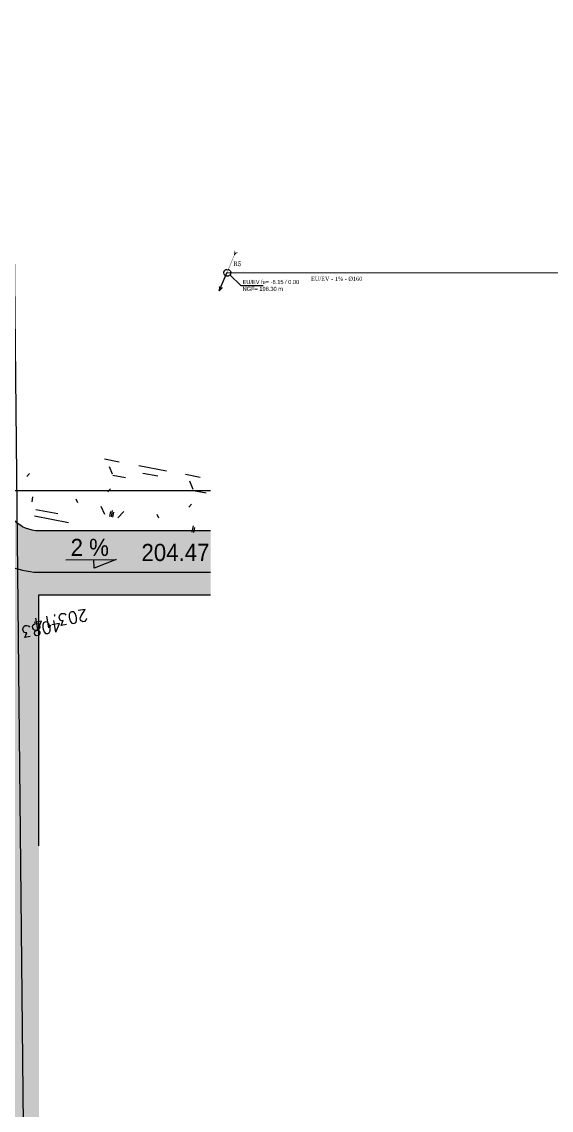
# Model space of a CAD drawing. Extents: x 0 to 613264, y -387505 to 675.
# Drawn here: x 455120 to 470547, y -357098 to -325397 of the extents above; entities that cross this region are included whole.
import ezdxf
from ezdxf.enums import TextEntityAlignment as Align
from ezdxf.lldxf.tags import DXFTag

# ---------------------------------------------------------------- set-up
doc = ezdxf.new("R2010")
doc.units = 0
doc.linetypes.add('prlm_eu', pattern=[2, 1.25, -0.25, 0.25, -0.25])
for name, color, linetype in [('AEP_SSL', 252, 'Continuous'), ('Fond topo - Z_500', 252, 'Continuous'), ('GAZ-EU FLECHE', 42, 'Continuous'), ('prlm-MOD-PB', 123, 'Continuous'), ('prlm-VRD', 2, 'Continuous'), ('SA - bât C', 252, 'Continuous'), ('SA - béton balayé', 252, 'Continuous'), ('SA - clôture', 252, 'DIVISE2'), ('SA - couvre sol', 252, 'Continuous'), ('SA - emmarchements', 252, 'Continuous'), ('SA - EP-réso', 252, 'EP'), ('SA - limite revêtement', 252, 'Continuous')]:
    doc.layers.add(name, color=color, linetype=linetype)
for name, color, linetype, plot in [('Fond topo - N', 252, 'Continuous', False), ('Fond topo - NCACHE', 252, 'Continuous', False), ('Fond topo - ZCACHE', 252, 'Continuous', False)]:
    doc.layers.add(name, color=color, linetype=linetype, plot=plot)
doc.layers.add('Fond topo - P', color=252, linetype='Continuous', lineweight=50)
doc.styles.add('Arial', font='arial.ttf')
doc.styles.add('Lignes', font='arial.ttf', dxfattribs={"height": 0.35})
doc.styles.add('prlm-eau-euev', font='pala.ttf', dxfattribs={"height": 18})
doc.styles.add('prlm-mod', font='cambriaz.ttf', dxfattribs={"height": 18})
doc.styles.add('SIMPLEX', font='simplex_.ttf', dxfattribs={"height": 1.25})
doc.styles.get("Standard").update_dxf_attribs({"font": 'arial.ttf'})
tags = doc.linetypes.add('DIVISE2', pattern=[15.874999761581421, 6.349999904632568, -3.174999952316284, 0, -3.174999952316284, 0, -3.174999952316284]).pattern_tags.tags
tags[14:15] = [DXFTag(74, 4), DXFTag(75, 0), DXFTag(340, '0'), DXFTag(46, 0.0), DXFTag(50, 0.0), DXFTag(44, 0.0), DXFTag(45, 0.0)]
tags[12:13] = [DXFTag(74, 4), DXFTag(75, 0), DXFTag(340, '0'), DXFTag(46, 0.0), DXFTag(50, 0.0), DXFTag(44, 0.0), DXFTag(45, 0.0)]
tags[10:11] = [DXFTag(74, 4), DXFTag(75, 0), DXFTag(340, '0'), DXFTag(46, 0.0), DXFTag(50, 0.0), DXFTag(44, 0.0), DXFTag(45, 0.0)]
tags[8:9] = [DXFTag(74, 4), DXFTag(75, 0), DXFTag(340, '0'), DXFTag(46, 0.0), DXFTag(50, 0.0), DXFTag(44, 0.0), DXFTag(45, 0.0)]
tags[6:7] = [DXFTag(74, 4), DXFTag(75, 0), DXFTag(340, '0'), DXFTag(46, 0.0), DXFTag(50, 0.0), DXFTag(44, 0.0), DXFTag(45, 0.0)]
tags[4:5] = [DXFTag(74, 4), DXFTag(75, 0), DXFTag(340, '0'), DXFTag(46, 0.0), DXFTag(50, 0.0), DXFTag(44, 0.0), DXFTag(45, 0.0)]
tags = doc.linetypes.add('EP', pattern='A,5,-0.25,["EP",Lignes,S=1,R=0,X=0,Y=-0.18],-1.25', length=6.5).pattern_tags.tags
tags[15:16] = [DXFTag(74, 4), DXFTag(75, 0), DXFTag(340, '0'), DXFTag(46, 0.0), DXFTag(50, 0.0), DXFTag(44, 0.0), DXFTag(45, 0.0)]
tags[4:5] = [DXFTag(74, 4), DXFTag(75, 0), DXFTag(340, '0'), DXFTag(46, 0.0), DXFTag(50, 0.0), DXFTag(44, 0.0), DXFTag(45, 0.0)]
doc.dimstyles.new('ISO-25', dxfattribs={"dimtxt": 2.5, "dimasz": 2.5, "dimexe": 1.25, "dimexo": 0.625, "dimtad": 1, "dimtxsty": 'Standard', "dimcen": 2.5, "dimadec": 0, "dimazin": 0, "dimtfac": 1, "dimtmove": 0, "dimatfit": 3, "dimfxl": 1, "dimarcsym": 0})
pattern_1 = [(349.2763985886067, (-277130161.1279894, -473864756.7787022), (22.32856350872324, 117.9043497231417), [37.5000005625, -202.5000030375]), (79.27639858860677, (-277130147.3110734, -473864759.3953308), (-235.8086994462835, 44.65712701744649), [15.000000225, -105.000001575]), (79.27639858860677, (-277130138.0997961, -473864761.1397498), (-235.8086994462835, 44.65712701744649), [15.000000225, -105.000001575]), (79.27639858860677, (-277130142.7054347, -473864760.2675403), (-235.8086994462835, 44.65712701744649), [18.75000028125, -101.25000151875]), (112.9664661186067, (-277130151.916716, -473864758.5231205), (-191.1515722884832, 280.4658259369293), [12.00000018, -420.7461593111922]), (45.58633105860677, (-277130133.4941673, -473864762.0119574), (22.32856353476547, 117.9043498154048), [12.00000018, -420.7461593111923]), (45.58633105860677, (-277130124.2828801, -473864763.7563783), (22.32856353476547, 117.9043498154048), [26.00000039, -406.6661590999923]), (112.9664661186067, (-277130161.1279894, -473864756.7787022), (-191.1515722884832, 280.4658259369293), [26.00000039, -406.6661590999922]), (349.2763985886067, (-277130073.3609553, -473864750.4999832), (22.32856350872324, 117.9043497231417), [44.42455106636825, -195.5754525336318]), (349.2763985886067, (-277130085.1249766, -473864728.4255323), (22.32856350872324, 117.9043497231417), [82.81008944215131, -56.09585564143782, 43.07431864611476, -58.01973967029608]), (349.2763985886067, (-277130096.7337571, -473864706.3804808), (22.32856350872324, 117.9043497231417), [119.4799495921992, -46.28746189431191, 29.47870124218051, -44.75389087130835]), (349.2763985886067, (-277130108.4191755, -473864684.3209158), (22.32856350872324, 117.9043497231417), [100.4611429069171, -139.5388606930829]), (349.2763985886067, (-277130104.5097786, -473864665.2146754), (22.32856350872324, 117.9043497231417), [65.56973938354608, -174.4302642164539])]

# ---------------------------------------------------------------- blocks, each defined once
blk = doc.blocks.new('PTOPO')
at = {"layer": 'Fond topo - NCACHE', "style": 'SIMPLEX'}
blk.add_attdef('MAT', text='', height=0.34, dxfattribs=at).set_placement((0.09999999986030161, -0.09999999962747097), align=Align.TOP_LEFT)
at = {"layer": 'Fond topo - ZCACHE', "style": 'SIMPLEX'}
blk.add_attdef('ALT', (0.09999999986030161, 0.09999999962747097), '', height=0.34, dxfattribs=at)
blk = doc.blocks.new('A$C1F970F0F')
at = {"layer": 'SA - béton balayé'}
h = blk.add_hatch(dxfattribs=at)
h.set_pattern_fill('BETON_BALAYE', color=256, scale=49.99999999999999, angle=-10.72360141139323, style=0, pattern_type=2)
h.set_pattern_definition([(349.2763985886067, (-277130161.1279894, -473864756.7787022), (117.3825536141096, 28.65896207176165), [749.9999999999999, -99.99999999999999, 250, -49.99999999999999]), (349.2763985886067, (-277130091.1375459, -473864744.5890418), (-36.75306622226226, 74.64222748057564), [150, -16.5, 299.9999999999999, -37.49999999999999]), (349.2763985886067, (-277130128.6565508, -473864719.6726964), (261.6928111209335, -15.46358973923611), [399.9999999999999, -69.99999999999999, 200, -49.99999999999999])])
edge = h.paths.add_edge_path()
edge.add_line((-3029.358420432381, 2725.663300409979), (-3176.503412120477, 2699.68824411886))
edge.add_line((-3176.503412120477, 2699.68824411886), (-3197.938926788104, 2817.762816654752))
edge.add_line((-3197.938926788104, 2817.762816654752), (-2585.414526747907, 2927.205998263748))
edge.add_line((-2585.414526747906, 2927.205998263748), (-2578.826355698741, 2888.03185968563))
edge.add_line((-2578.826355698741, 2888.03185968563), (-1904.134724859205, 2936.930201529326))
edge.add_line((-1904.134724859205, 2936.930201529326), (-556.7846852388789, 3176.476094804919))
edge.add_arc((-574.2892230096678, 3274.932131851878), 100.0000003678063, 280.0812987824421, 378.0302388281741)
edge.add_arc((1605.009413828708, 4000.887508871435), 2197.033974330638, 193.9407361550014, 198.4415558139132, ccw=False)
edge.add_line((-527.3118890800722, 3471.582166447442), (-688.4548001430187, 4457.417421807394))
edge.add_arc((-1789.293175567613, 4303.567778650573), 1111.537152553589, 7.955943186170549, 45.96465422619263)
edge.add_arc((19.33927830369248, 6251.945001042874), 1547.302139566071, 192.879059078743, 227.9674271135737, ccw=False)
edge.add_line((-1489.03695480859, 5907.060889278498), (-1560.044395075191, 6307.792480241876))
edge.add_line((-1560.044395075191, 6307.792480241875), (-1284.318385454477, 6356.528171834126))
edge.add_line((-1284.318385454477, 6356.528171834125), (-1215.319194815332, 5966.159823136683))
edge.add_arc((19.3392790080029, 6251.94500138343), 1267.302140410601, 193.0326782619799, 228.1653141634967)
edge.add_arc((-1789.293174348239, 4303.567779083163), 1391.537151259583, 7.955943178051314, 46.18746477798038, ccw=False)
edge.add_line((-411.1498586048565, 4496.172671736105), (-275.2797675438888, 3639.964293068523))
edge.add_arc((3153.449018752114, 4499.098145884332), 3534.726590138055, 194.066934089328, 205.9179933813439)
edge.add_arc((1360.60453142281, 3627.843744498979), 1541.393806160593, 205.917993299705, 223.4935397732298)
edge.add_arc((5328.644473156121, 7392.522830198402), 7011.142392459067, 223.4935397712739, 227.6166324867172)
edge.add_line((602.5175779411827, 2213.735113210599), (898.3231051051232, 2004.633868360899))
edge.add_line((898.3231051051231, 2004.633868360899), (847.6940603821262, 1728.843869632567))
edge.add_arc((1998.283496401869, 4025.384621252822), 2568.648569604794, 204.8031901930446, 243.3886814322684, ccw=False)
edge.add_arc((-512.7503180231788, 2859.286821588871), 199.9999996293523, 26.27723080957601, 100.08129874951)
edge.add_line((-547.7593932520969, 3056.198894580915), (-1889.254979973833, 2817.69386697183))
edge.add_line((-1889.254979973833, 2817.69386697183), (-1913.538162964921, 2815.933940840666))
edge.add_line((-1913.538162964921, 2815.933940840666), (-2036.659527240996, 1231.702232686619))
edge.add_line((-2036.659527240996, 1231.702232686619), (-2036.482519291774, 133.7400379066587))
edge.add_arc((-1936.482520511362, 133.7561594007732), 100.0000000799253, 180.0092369357546, 270.0092369145096)
edge.add_line((-1936.466399054336, 33.7561606747783), (-1436.448871649034, 33.83677102289278))
edge.add_line((-1436.448871649034, 33.83677102289275), (-1436.428442326689, -86.1632271734652))
edge.add_line((-1436.42844232669, -86.1632271734652), (-1936.447053287466, -86.24383772407744))
edge.add_arc((-1936.482520706155, 133.7561592480878), 219.9999998311147, 180.0092368832574, 270.00923697005237, ccw=False)
edge.add_line((-2156.482517686297, 133.7206921626651), (-2156.660235340263, 1236.084975973609))
edge.add_line((-2156.660235340263, 1236.084975973609), (-2034.581792946551, 2807.161291871891))
edge.add_line((-2034.581792946552, 2807.16129187189), (-3029.358420432381, 2725.663300409979))
at = {"layer": 'SA - couvre sol'}
h = blk.add_hatch(dxfattribs=at)
h.set_pattern_fill('PELOUSE6', color=256, scale=20.0000003, angle=-10.72360141139323, style=0, pattern_type=2)
h.set_pattern_definition(pattern_1)
edge = h.paths.add_edge_path()
edge.add_line((-1436.436374638143, -152.4417941906166), (-1436.428442326689, -86.1632271734652))
edge.add_line((-1436.42844232669, -86.1632271734652), (-1916.485773051513, -86.24061968725961))
edge.add_arc((-1932.866595032755, 136.795712090556), 223.6370645078426, 180.7878452576029, 274.20052574188594, ccw=False)
edge.add_line((-2156.482517680704, 133.7206889388272), (-2362.355349701576, 66.64445949375352))
edge.add_line((-2362.355349701576, 66.64445949375352), (-2349.271153305335, -1324.947472110108))
edge.add_line((-2349.271153305336, -1324.947472110108), (-2354.380672043289, -2128.62168543707))
edge.add_line((-2354.380672043289, -2128.62168543707), (-2353.485062038216, -2433.083717565489))
edge.add_line((-2353.485062038216, -2433.083717565489), (-2339.201980545698, -2630.06166699402))
edge.add_line((-2339.201980545698, -2630.06166699402), (-2041.839570230338, -3142.766350140962))
edge.add_line((-2041.839570230338, -3142.766350140962), (-2075.612496095913, -3643.213903501302))
edge.add_line((-2075.612496095913, -3643.213903501302), (-1546.020657386706, -3654.648744429584))
edge.add_line((-1546.020657386706, -3654.648744429584), (-979.1873878731271, -3664.755483349756))
edge.add_line((-979.1873878731271, -3664.755483349757), (-84.42998084004125, -3685.046773148744))
edge.add_line((-84.42998084004125, -3685.046773148744), (682.4529685832379, -3679.181903590445))
edge.add_line((682.4529685832379, -3679.181903590445), (791.9504749759282, -3679.181916322464))
edge.add_line((791.950474975928, -3679.181916322464), (791.9505814285395, -2763.73740140675))
edge.add_line((791.9505814285394, -2763.737401406749), (64.04726941291017, -2763.737316701473))
edge.add_line((64.04726941291017, -2763.737316701473), (63.95559276011527, -3125.546422612931))
edge.add_line((63.95559276011534, -3125.546422612931), (-571.0495579194114, -3125.546177910269))
edge.add_line((-571.0495579194115, -3125.546177910269), (-571.049393990074, -2552.441832430416))
edge.add_line((-571.049393990074, -2552.441832430416), (-751.0493939751154, -2552.441811556947))
edge.add_line((-751.0493939751154, -2552.441811556947), (-751.062315677529, -3052.459439947377))
edge.add_line((-751.062315677529, -3052.459439947377), (-1436.052058012675, -3052.449165683654))
edge.add_line((-1436.052058012675, -3052.449165683654), (-1936.049464888544, -2552.441673598721))
edge.add_line((-1936.049464888543, -2552.441673598721), (-1936.13813454332, -2002.433597755778))
edge.add_line((-1936.13813454332, -2002.433597755778), (-1936.31843997824, -884.0174126415334))
edge.add_line((-1936.31843997824, -884.0174126415334), (-1936.436368014047, -152.5224017608319))
edge.add_line((-1936.436368014047, -152.5224017608321), (-1436.436374638143, -152.4417941906166))
edge = h.paths.add_edge_path(flags=16)
edge.add_line((-2084.078473349013, -714.9903560899397), (-2083.952648206798, -530.4618468112326))
h = blk.add_hatch(dxfattribs=at)
h.set_pattern_fill('PELOUSE6', color=256, scale=20.0000003, angle=-10.72360141139323, style=0, pattern_type=2)
h.set_pattern_definition(pattern_1)
edge = h.paths.add_edge_path()
edge.add_line((-1436.485980627572, 150.9094297133923), (-2036.485271620402, 150.8127445477839))
edge.add_arc((-1935.684869109216, 135.6827392505998), 101.9295747401602, 171.463706083994, 269.5606887767423)
edge.add_line((-1936.466399054336, 33.7561606747783), (-1436.448871649034, 33.83677102289278))
edge.add_line((-1436.448871649034, 33.83677102289275), (-1436.485980627572, 150.9094297133923))
at = {"layer": 'AEP_SSL', "elevation": 9.999999999999998e-08, "flags": 128}
blk.add_lwpolyline([(-2009.46431272992, 953.3121996921549), (-1974.130445357614, -2549.104167440536), (-1760.191604675106, -3033.974676226209), (-1600.127185498399, -3169.916464212493), (-1007.958216168089, -3359.143878629571), (-742.7402135561805, -3373.227271705965), (185.7644486929067, -3466.149391532337), (1457.680139553027, -3407.246855666408), (3098.737656271729, -3442.411852942929), (4165.909978031491, -3426.731274088185), (4366.116630586753, -3387.312489108264), (5044.428961021786, -3091.927656257742), (5412.289028469191, -2796.609514369696), (5536.700633028197, -2598.110987192279), (5703.441363650248, 1048.232751273365), (5867.406317671058, 3278.047774201862), (6182.748241543506, 4434.064793799239), (6284.146511390897, 4550.427419959863), (6475.981668657886, 4711.41474985716), (8025.350887839351, 5692.826034684554), (8693.398131395103, 6258.370148193826), (10978.7345952306, 10130.53863316135)], dxfattribs=at)
at = {"layer": 'SA - clôture', "ltscale": 0.1000000014901161, "elevation": 9.999999999999998e-08, "flags": 128}
for points in [[(-2035.931134347619, 1160.818575392828), (-2036.485271620402, 150.8127445477839), (-1436.485279463438, 150.9094298201173)], [(-1936.318440092622, -884.017412619872), (-1936.436368014047, -152.5224017608321), (-1436.436374638143, -152.4417941906166)]]:
    blk.add_lwpolyline(points, dxfattribs=at)
at = {"layer": 'SA - emmarchements', "elevation": 9.999999999999998e-08, "flags": 128}
blk.add_lwpolyline([(-1857.75415880428, -50.33943204616406), (-1711.309864744871, -49.80213262194655), (-1775.945174216452, -74.97871370020476), (-1776.036674897529, -50.03961313891892)], dxfattribs=at)
at = {"layer": 'SA - EP-réso', "ltscale": 0.75, "elevation": 9.999999999999998e-08, "flags": 128}
blk.add_lwpolyline([(2566.152516580046, 876.3103505561792), (2567.183615954937, 961.9083501940681, 0.3038135515548239), (2422.871377904824, 1127.726289594517), (1293.799864130439, 1498.886731004649, -0.2451589190929156), (-1104.395255167816, 4052.061781908328), (-1490.651059086209, 6224.425435984132, 0.2442911667358615), (-1508.197340965751, 6251.265406478272)], format="xyb", dxfattribs=at)
at = {"layer": 'SA - limite revêtement', "elevation": 9.999999999999998e-08, "flags": 128}
blk.add_lwpolyline([(-1436.448871649034, 33.83677102289275), (-1936.466399054336, 33.7561606747783, -0.4142135620469812), (-2036.482519291774, 133.7400379066588), (-2036.659527327642, 1231.70223222909), (-1913.538162964921, 2815.933940840666), (-1889.254979973833, 2817.69386697183), (-547.7593932520969, 3056.198894580915, -0.3336449630277845), (-333.4178316771334, 2947.829800860764, 0.1988934486659822), (1104.398889199973, 1617.718371132152)], format="xyb", dxfattribs=at)
at = {"layer": 'SA - limite revêtement', "flags": 128}
blk.add_lwpolyline([(-3696.960322489261, 2607.813573879973), (-3596.519328671287, 2625.544116060807), (-3029.358420432381, 2725.663300409979), (-2034.581792946552, 2807.16129187189), (-2156.660235340263, 1236.084975973609), (-2156.482517686297, 133.7206921626651, 0.431768597524278), (-1916.485773051513, -86.2406196872596), (-1436.42844232669, -86.1632271734652)], format="xyb", dxfattribs=at)
at = {"layer": 'Fond topo - P', "ltscale": 2}
ref = blk.add_blockref('PTOPO', (-1857.038790635201, -265.8923247212117), dxfattribs=dict(at, xscale=99.99999999999994, yscale=99.99999999999994, zscale=99.99999999999994, rotation=190.0656205306617))
ref.add_attrib('MAT', '4083', dxfattribs={"layer": 'Fond topo - N', "color": 0, "ltscale": 2, "height": 33.99999999999999, "rotation": 190.0656204987762, "style": 'SIMPLEX'}).set_placement((-1868.632632593265, -257.794002136535), align=Align.TOP_LEFT)
ref.add_attrib('ALT', '203.14', (-1797.384927396541, -194.2911955071978), dxfattribs={"layer": 'Fond topo - Z_500', "color": 0, "ltscale": 2, "height": 33.99999999999999, "rotation": 190.0656204987762, "style": 'SIMPLEX'})
at = {"layer": 'SA - bât C', "style": 'Arial', "width": 0.9273999929428101}
for s, rotation, p in [('2 %', 0.1866534379695346, (-1844.084074330552, -39.62438638886675)), ('204.47', 0.1929802906801239, (-1637.624317802625, -54.34171344917985))]:
    blk.add_text(s, height=49.99999999999999, rotation=rotation, dxfattribs=at).set_placement(p)
blk = doc.blocks.new('FLECHE2')
h = blk.add_hatch(color=256)
h.dxf.hatch_style = 1
h.paths.add_polyline_path([(496271.8677579249, -370023.3158698006), (496278.404164493, -369899.2219828314), (496300.9015854237, -369954.8445146999), (496356.5241172923, -369932.3470937693)])
at = {"const_width": 10}
for points in [[(496066.6716797063, -370507.2359984029), (496300.9015854237, -369954.8445146999), (496356.5241172923, -369932.3470937693), (496271.8677579249, -370023.3158698006), (496300.9015854237, -369954.8445146999), (496278.404164493, -369899.2219828314), (496271.8677579249, -370023.3158698006), (496356.5241172923, -369932.3470937693), (496300.9015854237, -369954.8445146999), (496278.404164493, -369899.2219828314), (496271.8677579249, -370023.3158698006)], [(496271.8677579249, -370023.3158698006), (496278.404164493, -369899.2219828314), (496300.9015854237, -369954.8445146999), (496356.5241172923, -369932.3470937693), (496271.8677579249, -370023.3158698006)]]:
    blk.add_lwpolyline(points, dxfattribs=at)
blk = doc.blocks.new('FLECHE1')
h = blk.add_hatch(color=256)
h.dxf.hatch_style = 1
h.paths.add_polyline_path([(495907.0809989552, -370439.5649513132), (495913.6174055232, -370315.4710643439), (495936.1148264538, -370371.0935962124), (495991.7373583225, -370348.5961752819)])
for p, q in [((495907.0809989552, -370439.5649513132), (496141.3109046725, -369887.1734676101)), ((495913.6174055232, -370315.4710643439), (495907.0809989552, -370439.5649513132)), ((495913.6174055232, -370315.4710643439), (495907.0809989552, -370439.5649513132)), ((495991.7373583225, -370348.5961752819), (495907.0809989552, -370439.5649513132)), ((495907.0809989552, -370439.5649513132), (495991.7373583225, -370348.5961752819)), ((495907.0809989552, -370439.5649513132), (495936.1148264538, -370371.0935962124)), ((495936.1148264538, -370371.0935962124), (495913.6174055232, -370315.4710643439)), ((495936.1148264538, -370371.0935962124), (495913.6174055232, -370315.4710643439)), ((495936.1148264538, -370371.0935962124), (495991.7373583225, -370348.5961752819)), ((495991.7373583225, -370348.5961752819), (495936.1148264538, -370371.0935962124))]:
    blk.add_line(p, q)
at = {"const_width": 10}
for points in [[(495936.1148264538, -370371.0935962124), (496141.3109046725, -369887.1734676101)], [(495907.0809989552, -370439.5649513132), (495913.6174055232, -370315.4710643439), (495936.1148264538, -370371.0935962124), (495991.7373583225, -370348.5961752819), (495907.0809989552, -370439.5649513132)]]:
    blk.add_lwpolyline(points, dxfattribs=at)

msp = doc.modelspace()

# ---------------------------------------------------------------- linework, layer by layer
at = {"layer": 'prlm-MOD-PB', "color": 15, "linetype": 'prlm_eu', "ltscale": 50, "flags": 128}
msp.add_lwpolyline([(461108.2591407789, -332707.3729407544, 30, 30, 0), (482544.3751817748, -332707.3729407542, 30, 30, 0), (482544.3751817766, -332707.372940755, 30, 30, 0), (482544.3751817739, -332707.372940755, 0, 0, 0)], format="xyseb", dxfattribs=at)
at = {"layer": 'prlm-MOD-PB', "color": 15, "linetype": 'prlm_eu', "ltscale": 50}
msp.add_circle((461108.2591407788, -332707.3729407549), 99.99999999999997, dxfattribs=at)

# ---------------------------------------------------------------- block references
at = {"layer": 'GAZ-EU FLECHE'}
for name, p in [('FLECHE2', (-34960.11317109608, 37821.86614413181)), ('FLECHE1', (-35034.75239606237, 37201.80361333903))]:
    msp.add_blockref(name, p, dxfattribs=at)
at = {"layer": 'prlm-VRD', "xscale": 9.999999999999998, "yscale": 9.999999999999998, "zscale": 9.999999999999998}
msp.add_blockref('A$C1F970F0F', (474984.9359816406, -340561.1028248291, -9.999999999999997e-07), dxfattribs=at)

# ---------------------------------------------------------------- texts
at = {"layer": 'prlm-MOD-PB', "color": 15, "linetype": 'prlm_eu', "ltscale": 50, "attachment_point": 1}
for s, insert, char_height, width, style in [('R5', (461284.0253940378, -332373.6011878607), 140, 380.0066657144671, 'prlm-mod'), ('EU/EV - 1% - %%C160', (463547.8095790703, -332822.4396936785), 119.9999999999999, 1740.128012979118, 'prlm-eau-euev')]:
    msp.add_mtext(s, dxfattribs=dict(at, insert=insert, char_height=char_height, width=width, style=style))
at = {"layer": 'prlm-MOD-PB', "color": 15, "insert": (461554.1612665394, -333076.7229251185), "char_height": 119.9999999999999, "width": 1604.009416599345, "attachment_point": 4, "style": 'prlm-eau-euev'}
msp.add_mtext('\\pt1.8e+006;{\\fArial Narrow|b0|i0|c0|p34;EU/EV fe= -6.15 / 0.00 NGF= 198.30 m}', dxfattribs=at)

# ---------------------------------------------------------------- leaders
at = {"layer": 'prlm-MOD-PB', "color": 15}
msp.add_leader([(461185.5792969721, -332770.7889753704), (461506.3670555401, -333076.7229251184), (462158.5872935394, -333076.722925118)], dimstyle='ISO-25', override={"dimasz": 10, "dimgap": 0.625, "dimtad": 0}, dxfattribs=at)

doc.saveas('drawing.dxf')
